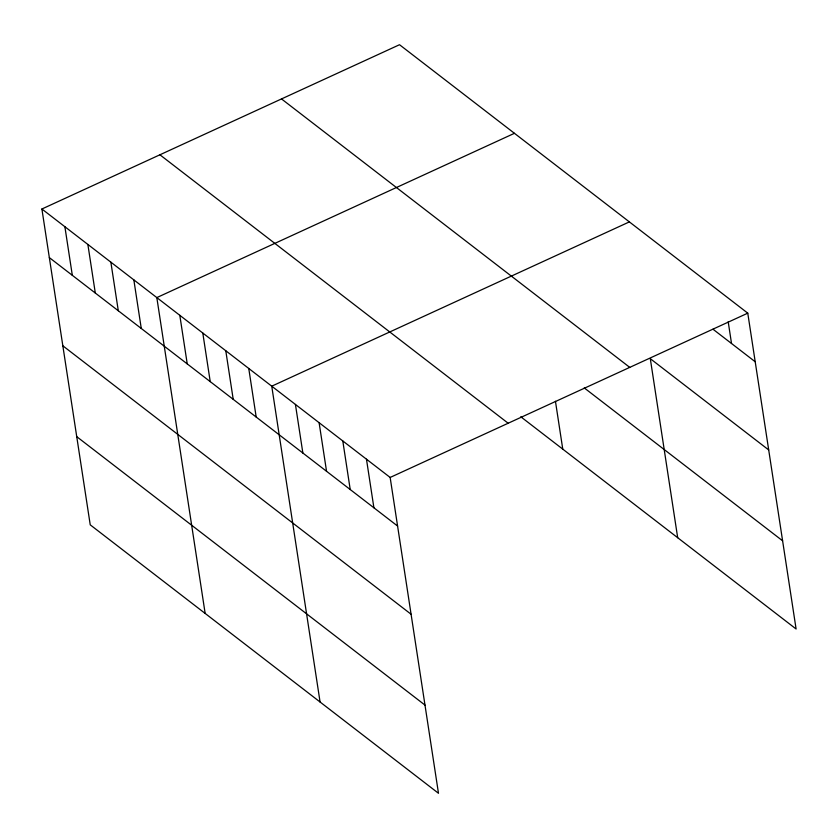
<?xml version="1.0" encoding="UTF-8"?>
<svg xmlns="http://www.w3.org/2000/svg" width="838" height="838" viewBox="0 0 838 838"><rect width="100%" height="100%" fill="white"/><g stroke="black" fill="none" stroke-linecap="round" stroke-linejoin="round"><path stroke-width="1.26" d="M41.9 209.008L390.152 477.451L438.484 793.282L90.232 524.839L41.9 209.008L399.517 44.718L747.768 313.161L796.1 628.992L520.796 416.779M514.438 133.305L156.821 297.595L205.153 613.426M629.369 221.892L271.742 386.182L320.074 702.014M390.152 477.451L747.768 313.161M712.991 329.219L755.206 361.754M768.697 449.943L650.298 358.674L677.691 537.724M281.505 98.936L629.757 367.379M584.254 387.91L782.608 540.803M159.911 154.789L508.163 423.232M49.337 257.601L397.589 526.044M62.829 345.79L411.081 614.233M76.729 436.65L424.992 705.093M728.201 321.761L731.522 343.496M555.447 401.266L562.769 449.137M366.468 459.193L373.905 507.786M342.794 440.945L350.221 489.539M319.11 422.687L326.548 471.281M295.426 404.44L302.864 453.033M248.76 368.469L256.198 417.062M225.778 350.745L233.215 399.338M202.796 333.032L210.233 381.625M179.803 315.308L187.241 363.901M133.839 279.882L141.276 328.475M110.857 262.158L118.294 310.751M87.864 244.445L95.302 293.038M64.882 226.721L72.319 275.314"/></g></svg>
